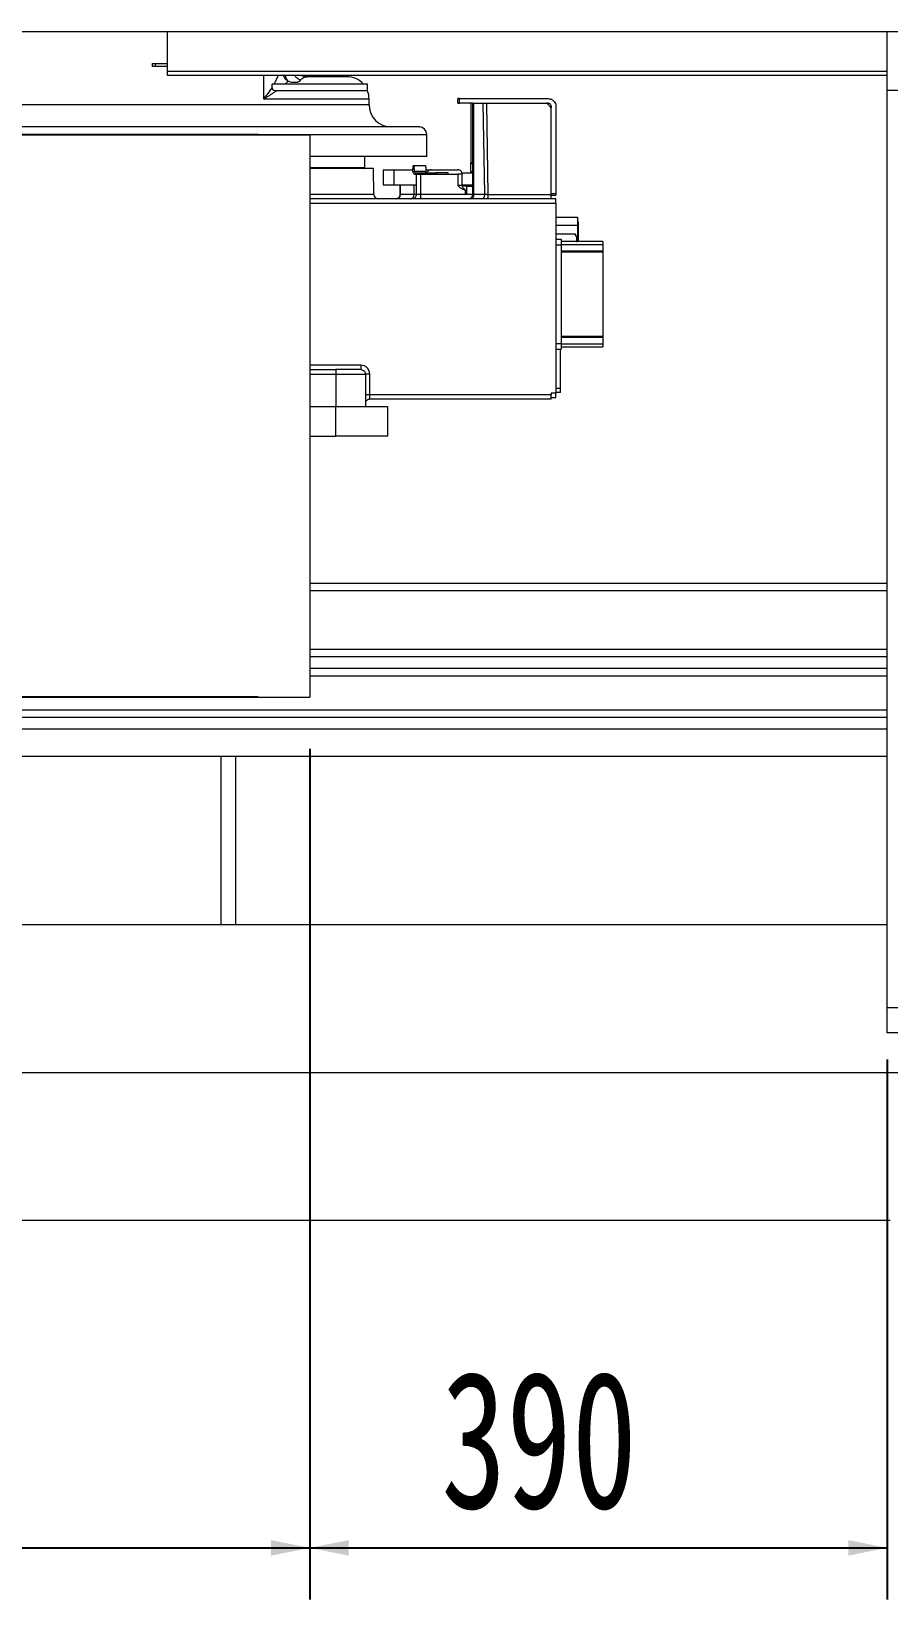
# Model space of a CAD drawing. Header units: millimetres. Extents: x 169 to 14583, y -399 to 10804.
# Drawn here: x 7083 to 7662, y 820 to 1880 of the extents above; entities that cross this region are included whole.
import ezdxf

# ---------------------------------------------------------------- set-up
doc = ezdxf.new("R2010")
doc.units = ezdxf.units.MM
doc.header["$LTSCALE"] = 35
doc.layers.add('1', color=70, linetype='Continuous')
doc.styles.add('SLDTEXTSTYLE2', font='TXT', dxfattribs={"width": 0.7})
doc.dimstyles.new('SLDDIMSTYLE3', dxfattribs={"dimtxt": 105.988363, "dimasz": 26.25, "dimexe": 0, "dimexo": 0.0625, "dimgap": 26.497091, "dimtad": 1, "dimrnd": 1e-09, "dimzin": 12, "dimdsep": 46, "dimtxsty": 'SLDTEXTSTYLE2', "dimsah": 1, "dimcen": 0.09, "dimadec": 0, "dimazin": 3, "dimtfac": 1, "dimtdec": 3, "dimtofl": 0, "dimtmove": 0, "dimatfit": 3, "dimfxl": 0, "dimfrac": 2, "dimtolj": 1, "dimtzin": 12, "dimarcsym": 0})

# ---------------------------------------------------------------- blocks, each defined once
blk = doc.blocks.new('_D_12')
at = {"layer": '1'}
for p, q in [((6721.3, 1394.8), (6721.3, 819.8)), ((7271.3, 1394.8), (7271.3, 819.8)), ((6721.3, 854.8), (7271.3, 854.8))]:
    blk.add_line(p, q, dxfattribs=at)
for points in [[(6721.3, 854.8), (6747.5, 849.5), (6747.5, 860)], [(7271.3, 854.8), (7245, 860), (7245, 849.5)]]:
    blk.add_solid(points, dxfattribs=at)
at = {"layer": '1', "insert": (6890, 974.2), "char_height": 92.6, "attachment_point": 1, "style": 'SLDTEXTSTYLE2'}
blk.add_mtext('550', dxfattribs=at)
blk = doc.blocks.new('_D_13')
at = {"layer": '1'}
for p, q in [((7236.3, 1809.8), (6995, 1809.8)), ((7030, 1809.8), (7030, 1429.8)), ((7236.3, 1429.8), (6995, 1429.8))]:
    blk.add_line(p, q, dxfattribs=at)
for points in [[(7030, 1809.8), (7024.8, 1783.5), (7035.3, 1783.5)], [(7030, 1429.8), (7035.3, 1456), (7024.8, 1456)]]:
    blk.add_solid(points, dxfattribs=at)
at = {"layer": '1', "insert": (6910.7, 1513.5), "char_height": 92.6, "attachment_point": 1, "rotation": 90, "style": 'SLDTEXTSTYLE2'}
blk.add_mtext('380', dxfattribs=at)
blk = doc.blocks.new('_D_19')
at = {"layer": '1'}
for p, q in [((7271.3, 1394.8), (7271.3, 819.8)), ((7661.3, 1184.8), (7661.3, 819.8)), ((7271.3, 854.8), (7661.3, 854.8))]:
    blk.add_line(p, q, dxfattribs=at)
for points in [[(7271.3, 854.8), (7297.5, 849.5), (7297.5, 860)], [(7661.3, 854.8), (7635, 860), (7635, 849.5)]]:
    blk.add_solid(points, dxfattribs=at)
at = {"layer": '1', "insert": (7360, 974.2), "char_height": 92.6, "attachment_point": 1, "style": 'SLDTEXTSTYLE2'}
blk.add_mtext('390', dxfattribs=at)

msp = doc.modelspace()

# ---------------------------------------------------------------- linework, layer by layer
at = {"color": 7, "linetype": 'Continuous', "lineweight": 18}
for p, q in [((6541.279, 1879.779), (8601.279, 1879.779)), ((7175.079, 1852.959), (7175.079, 1879.779)), ((7661.279, 1839.779), (7661.279, 1879.779)), ((7165.079, 1855.959), (7165.079, 1857.959)), ((7165.079, 1857.959), (7167.079, 1857.959)), ((7167.079, 1855.959), (7165.079, 1855.959)), ((7167.079, 1855.959), (7167.079, 1857.959)), ((7167.079, 1857.959), (7175.079, 1857.959)), ((7175.079, 1855.959), (7167.079, 1855.959)), ((7175.079, 1849.959), (7175.079, 1852.959)), ((7175.079, 1852.959), (7661.279, 1852.959)), ((7661.279, 1849.959), (7175.079, 1849.959)), ((7240.029, 1849.959), (7240.029, 1834.159)), ((7254.604, 1844.159), (7256.572, 1846.036)), ((7245.804, 1842.018), (7245.804, 1844.159)), ((7310.279, 1839.516), (7310.279, 1844.159)), ((7311.279, 1830.159), (7311.279, 1834.159)), ((7371.279, 1831.159), (7371.279, 1834.359)), ((7372.279, 1834.359), (7371.279, 1834.359)), ((7372.279, 1831.159), (7372.279, 1834.359)), ((7372.279, 1834.359), (7432.279, 1834.359)), ((7741.279, 1839.779), (7661.279, 1839.779)), ((7677.129, 1839.779), (7661.279, 1839.779)), ((7661.279, 1219.779), (7661.279, 1839.779)), ((7371.279, 1831.159), (7372.279, 1831.159)), ((7381.279, 1831.159), (7372.279, 1831.159)), ((7380.279, 1831.133), (7380.279, 1831.159)), ((7381.279, 1769.659), (7381.279, 1831.159)), ((7382.157, 1769.659), (7382.157, 1831.159)), ((7382.157, 1831.159), (7388.4, 1831.159)), ((7389.473, 1769.659), (7388.4, 1831.159)), ((7390.522, 1831.159), (7391.596, 1769.607)), ((7390.522, 1831.159), (7431.279, 1831.159)), ((7434.279, 1828.159), (7431.279, 1831.159)), ((7432.279, 1831.159), (7431.279, 1831.159)), ((7434.279, 1829.159), (7434.279, 1828.159)), ((7434.279, 1769.607), (7434.279, 1828.159)), ((7437.479, 1829.159), (7437.479, 1770.159)), ((6721.279, 1809.779), (7271.279, 1809.779)), ((7271.279, 1809.779), (7271.279, 1429.779)), ((7350.279, 1795.159), (7350.279, 1810.159)), ((7308.279, 1795.159), (7308.279, 1787.559)), ((7314.585, 1769.607), (7314.279, 1787.159)), ((7320.779, 1786.159), (7320.779, 1776.159)), ((7328.279, 1776.159), (7328.279, 1786.159)), ((7328.279, 1786.159), (7340.801, 1786.159)), ((7340.801, 1785.159), (7340.801, 1787.159)), ((7340.801, 1787.159), (7341.764, 1787.159)), ((7341.764, 1787.159), (7341.764, 1785.159)), ((7349.61, 1785.159), (7341.764, 1785.159)), ((7342.305, 1789.159), (7345.687, 1789.159)), ((7342.727, 1784.159), (7356.204, 1784.159)), ((7342.727, 1783.159), (7343.279, 1783.159)), ((7343.279, 1769.659), (7343.279, 1783.159)), ((7345.687, 1789.159), (7349.069, 1789.159)), ((7346.279, 1769.659), (7346.279, 1783.159)), ((7346.279, 1783.159), (7371.279, 1783.159)), ((7349.61, 1787.159), (7349.61, 1785.159)), ((7349.61, 1786.159), (7353.279, 1786.159)), ((7353.279, 1786.159), (7371.279, 1786.159)), ((7356.204, 1783.159), (7356.204, 1784.159)), ((7357.438, 1784.159), (7356.204, 1784.159)), ((7357.438, 1783.159), (7357.438, 1784.159)), ((7358.481, 1784.159), (7357.438, 1784.159)), ((7359.428, 1784.159), (7358.481, 1784.159)), ((7362.781, 1784.159), (7359.428, 1784.159)), ((7363.728, 1784.159), (7362.781, 1784.159)), ((7364.743, 1784.159), (7363.728, 1784.159)), ((7364.743, 1783.159), (7364.743, 1784.159)), ((7371.279, 1783.159), (7371.279, 1775.659)), ((7374.279, 1775.659), (7374.279, 1783.159)), ((7380.429, 1791.159), (7379.779, 1790.509)), ((7379.779, 1790.509), (7379.779, 1785.159)), ((7380.279, 1784.159), (7380.279, 1785.159)), ((7381.269, 1784.159), (7381.269, 1776.159)), ((7381.269, 1784.159), (7381.279, 1784.159)), ((7328.279, 1776.159), (7343.279, 1776.159)), ((7332.279, 1769.659), (7332.279, 1776.159)), ((7332.523, 1769.659), (7332.523, 1776.159)), ((7341.858, 1769.659), (7341.858, 1776.159)), ((7376.279, 1772.664), (7376.279, 1769.659)), ((7377.279, 1769.659), (7377.279, 1775.159)), ((7377.279, 1775.159), (7381.279, 1775.159)), ((7381.269, 1776.159), (7381.279, 1776.159)), ((7271.279, 1763.659), (7437.479, 1763.659)), ((7346.279, 1769.659), (7376.279, 1769.659)), ((7376.279, 1769.659), (7381.279, 1769.659)), ((7378.805, 1766.76), (7379.095, 1766.815)), ((7381.082, 1768.625), (7381.279, 1769.659)), ((7382.157, 1769.659), (7389.473, 1769.659)), ((7391.596, 1769.607), (7434.279, 1769.607)), ((7434.279, 1770.159), (7437.479, 1770.159)), ((7434.279, 1769.159), (7437.479, 1769.159)), ((7437.479, 1770.159), (7437.479, 1769.159)), ((7437.479, 1763.659), (7437.479, 1635.159)), ((7437.479, 1754.129), (7452.079, 1754.129)), ((7452.079, 1754.129), (7452.079, 1748.644)), ((7452.578, 1751.004), (7452.079, 1751.488)), ((7452.079, 1748.644), (7437.479, 1748.644)), ((7437.479, 1743.015), (7450.407, 1743.015)), ((7437.479, 1739.409), (7441.129, 1739.409)), ((7451.479, 1741.159), (7450.4, 1743.026)), ((7451.479, 1739.551), (7451.479, 1737.674)), ((7452.079, 1748.644), (7452.079, 1737.674)), ((7437.479, 1735.409), (7441.129, 1735.409)), ((7469.129, 1737.659), (7441.129, 1737.659)), ((7441.129, 1735.677), (7469.129, 1735.677)), ((7441.129, 1735.409), (7441.129, 1668.909)), ((7441.129, 1731.342), (7469.129, 1731.342)), ((7441.129, 1730.659), (7469.129, 1730.659)), ((7451.479, 1737.674), (7452.079, 1737.674)), ((7452.079, 1737.674), (7452.079, 1737.659)), ((7469.129, 1730.659), (7469.129, 1673.659)), ((7437.479, 1668.909), (7441.129, 1668.909)), ((7437.479, 1664.909), (7441.129, 1664.909)), ((7440.679, 1638.659), (7440.679, 1664.909)), ((7441.129, 1673.659), (7469.129, 1673.659)), ((7441.129, 1672.976), (7469.129, 1672.976)), ((7441.129, 1668.64), (7469.129, 1668.64)), ((7441.129, 1666.659), (7469.129, 1666.659)), ((7305.779, 1654.159), (7271.279, 1654.159)), ((7271.279, 1651.159), (7288.779, 1651.159)), ((7271.279, 1648.159), (7288.779, 1648.159)), ((7288.779, 1648.159), (7288.779, 1626.159)), ((7308.779, 1648.159), (7308.779, 1626.159)), ((7311.779, 1634.159), (7311.779, 1648.159)), ((7434.279, 1634.159), (7311.779, 1634.159)), ((7437.479, 1635.159), (7434.279, 1635.159)), ((7434.279, 1635.159), (7434.279, 1634.159)), ((7437.479, 1638.659), (7440.679, 1638.659)), ((7440.679, 1635.659), (7437.479, 1635.659)), ((7440.679, 1635.659), (7440.679, 1638.659)), ((7271.279, 1626.159), (7288.779, 1626.159)), ((7288.779, 1606.159), (7288.779, 1626.159)), ((7288.779, 1626.159), (7323.779, 1626.159)), ((7434.279, 1631.159), (7311.779, 1631.159)), ((7323.779, 1626.159), (7323.779, 1606.159)), ((7271.279, 1606.159), (7288.779, 1606.159)), ((7323.779, 1606.159), (7288.779, 1606.159)), ((7271.279, 1506.779), (7661.279, 1506.779)), ((7271.279, 1501.779), (7661.279, 1501.779)), ((7271.279, 1462.279), (7661.279, 1462.279)), ((7271.279, 1457.279), (7661.279, 1457.279)), ((7271.279, 1449.279), (7661.279, 1449.279)), ((7271.279, 1444.279), (7661.279, 1444.279)), ((6541.279, 1421.279), (7661.279, 1421.279)), ((6721.279, 1429.779), (7271.279, 1429.779)), ((6541.279, 1416.279), (7661.279, 1416.279)), ((6541.279, 1408.279), (7661.279, 1408.279)), ((6541.279, 1389.779), (7661.279, 1389.779)), ((7211.279, 1276.159), (7211.279, 1389.779)), ((7221.279, 1276.159), (7221.279, 1389.779)), ((6541.279, 1276.159), (7661.279, 1276.159)), ((7661.279, 1202.779), (7661.279, 1219.779)), ((7741.279, 1219.779), (7661.279, 1219.779)), ((7677.129, 1219.779), (7661.279, 1219.779)), ((7741.279, 1202.779), (7661.279, 1202.779)), ((6541.279, 1176.159), (7693.279, 1176.159)), ((6541.279, 1076.159), (7663.279, 1076.159))]:
    msp.add_line(p, q, dxfattribs=at)
at = {"color": 7, "linetype": 'Continuous', "lineweight": 18, "flags": 128}
for points in [[(7380.279, 1791.009), (7380.279, 1804.084), (7380.279, 1831.133)], [(7341.342, 1789.159), (7341.881, 1789.159), (7342.305, 1789.159)], [(7437.479, 1766.659), (7339.379, 1766.659), (7271.279, 1766.659)], [(7381.279, 1769.659), (7381.279, 1769.659)], [(7437.479, 1632.159), (7435.687, 1632.159), (7434.279, 1632.159)]]:
    msp.add_lwpolyline(points, dxfattribs=at)
at = {"color": 7, "linetype": 'Continuous', "lineweight": 18}
for centre, radius, start, end in [((7296.279, 1834.159), 15, 41.810315, 90), ((7296.279, 1834.159), 15, 0, 21.03947), ((7326.279, 1830.159), 15, 180, 270), ((7345.279, 1810.159), 5, 0, 90), ((7317.585, 1769.659), 3, 181, 270)]:
    msp.add_arc(centre, radius, start, end, dxfattribs=at)
for points, knots in [([(7247.11, 1844.159), (7247.722, 1845.25), (7248.844, 1847.252), (7249.591, 1849.113), (7249.931, 1849.959)], [0, 0, 0, 0, 0.54522991, 1, 1, 1, 1]), ([(7253.273, 1849.959), (7253.553, 1849.436), (7254.381, 1847.89), (7255.699, 1846.774), (7256.572, 1846.036)], [0, 0, 0, 0, 0.33851352, 1, 1, 1, 1]), ([(7256.572, 1846.036), (7255.903, 1846.91), (7255.02, 1848.066), (7254.805, 1849.588), (7254.753, 1849.959)], [0, 0, 0, 0, 0.75652525, 1, 1, 1, 1]), ([(7256.572, 1846.036), (7257.628, 1845.796), (7259.547, 1845.361), (7261.942, 1845.309), (7263.915, 1845.729), (7264.625, 1846.383), (7264.992, 1846.721)], [0, 0, 0, 0, 0.26493269, 0.48122036, 0.7318677, 1, 1, 1, 1]), ([(7264.992, 1846.721), (7264.075, 1847.195), (7262.504, 1848.008), (7261.506, 1849.385), (7261.089, 1849.959)], [0, 0, 0, 0, 0.5830522, 1, 1, 1, 1]), ([(7264.992, 1846.721), (7265.383, 1847.177), (7266.174, 1848.101), (7267.624, 1848.97), (7268.647, 1849.087), (7269.279, 1849.159)], [0, 0, 0, 0, 0.27229654, 0.55135641, 1, 1, 1, 1]), ([(7269.279, 1849.159), (7268.339, 1849.193), (7267.056, 1849.24), (7265.924, 1849.807), (7265.622, 1849.959)], [0, 0, 0, 0, 0.73279607, 1, 1, 1, 1]), ([(7296.159, 1849.159), (7296.186, 1849.159), (7296.285, 1849.159), (7295.186, 1849.159), (7292.704, 1849.159), (7288.811, 1849.159), (7283.6, 1849.159), (7277.203, 1849.159), (7271.92, 1849.159), (7269.279, 1849.159)], [0, 0, 0, 0, 0.05699359, 0.21416203, 0.37132991, 0.52849688, 0.6856643, 0.84283304, 1, 1, 1, 1]), ([(7245.804, 1842.018), (7244.834, 1840.564), (7243.102, 1837.965), (7240.968, 1835.323), (7240.029, 1834.159)], [0, 0, 0, 0, 0.55956681, 1, 1, 1, 1]), ([(7240.029, 1834.159), (7240.79, 1834.6), (7242.142, 1835.384), (7243.964, 1836.495), (7245.603, 1837.527), (7247.158, 1838.543), (7248.149, 1839.222), (7248.619, 1839.544)], [0, 0, 0, 0, 0.24282817, 0.43161559, 0.61423979, 0.81675938, 1, 1, 1, 1]), ([(7240.029, 1834.159), (7243.343, 1834.159), (7249.972, 1834.159), (7259.171, 1834.159), (7267.769, 1834.159), (7275.678, 1834.159), (7282.874, 1834.159), (7289.32, 1834.159), (7294.986, 1834.159), (7299.847, 1834.159), (7303.881, 1834.159), (7307.062, 1834.159), (7309.405, 1834.159), (7310.79, 1834.159), (7311.378, 1834.159), (7311.241, 1834.159), (7311.223, 1834.159)], [0, 0, 0, 0, 0.07605405, 0.15210809, 0.22816214, 0.30421618, 0.38027023, 0.45632427, 0.53237832, 0.60843237, 0.68448641, 0.76054046, 0.8365945, 0.91264855, 0.9887026, 1, 1, 1, 1]), ([(7310.121, 1844.159), (7310.151, 1844.159), (7310.239, 1844.159), (7309.021, 1844.159), (7306.558, 1844.159), (7302.796, 1844.159), (7297.843, 1844.159), (7291.71, 1844.159), (7284.487, 1844.159), (7276.247, 1844.159), (7267.047, 1844.159), (7256.968, 1844.159), (7249.525, 1844.159), (7245.804, 1844.159)], [0, 0, 0, 0, 0.04849618, 0.14433073, 0.24016527, 0.33599982, 0.43183436, 0.5276689, 0.62350345, 0.71762759, 0.81175172, 0.90587586, 1, 1, 1, 1]), ([(7248.619, 1839.544), (7248.06, 1839.568), (7247.361, 1839.597), (7246.599, 1840.025), (7246.294, 1840.31), (7246.071, 1840.639), (7245.852, 1841.191), (7245.824, 1841.672), (7245.804, 1842.018)], [0, 0, 0, 0, 0.43464963, 0.54314247, 0.64000245, 0.722753, 0.80025603, 1, 1, 1, 1]), ([(7310.138, 1839.544), (7310.154, 1839.544), (7310.197, 1839.544), (7308.97, 1839.544), (7306.585, 1839.544), (7303.007, 1839.544), (7298.322, 1839.544), (7292.543, 1839.544), (7285.708, 1839.544), (7277.863, 1839.544), (7269.039, 1839.544), (7259.359, 1839.544), (7252.199, 1839.544), (7248.619, 1839.544)], [0, 0, 0, 0, 0.0556201, 0.15005809, 0.24449608, 0.33893407, 0.43337206, 0.52781005, 0.62224804, 0.71668603, 0.81112402, 0.90556201, 1, 1, 1, 1]), ([(7432.279, 1834.359), (7433.042, 1834.261), (7434.568, 1834.065), (7436.277, 1832.672), (7437.297, 1830.958), (7437.418, 1829.759), (7437.479, 1829.159)], [0, 0, 0, 0, 0.27961895, 0.55923791, 0.77961895, 1, 1, 1, 1]), ([(7311.175, 1830.159), (7311.206, 1830.159), (7311.359, 1830.159), (7310.546, 1830.159), (7308.7, 1830.159), (7305.691, 1830.159), (7301.645, 1830.159), (7296.555, 1830.159), (7290.46, 1830.159), (7283.392, 1830.159), (7275.391, 1830.159), (7266.505, 1830.159), (7256.784, 1830.159), (7246.284, 1830.159), (7235.066, 1830.159), (7223.193, 1830.159), (7210.735, 1830.159), (7197.762, 1830.159), (7184.35, 1830.159), (7170.575, 1830.159), (7156.516, 1830.159), (7142.255, 1830.159), (7127.874, 1830.159), (7113.454, 1830.159), (7099.08, 1830.159), (7084.833, 1830.159), (7070.796, 1830.159), (7057.049, 1830.159), (7043.671, 1830.159), (7030.739, 1830.159), (7018.328, 1830.159), (7006.508, 1830.159), (6995.349, 1830.159), (6984.913, 1830.159), (6975.261, 1830.159), (6966.448, 1830.159), (6958.527, 1830.159), (6951.536, 1830.159), (6945.541, 1830.159), (6940.48, 1830.159), (6937.988, 1830.159), (6936.743, 1830.159)], [0, 0, 0, 0, 0.00667143, 0.03281166, 0.05895188, 0.08509211, 0.11123233, 0.13737256, 0.16351278, 0.18965301, 0.21579323, 0.24193346, 0.26807369, 0.29421391, 0.32035414, 0.34649436, 0.37263459, 0.39877481, 0.42491504, 0.45105526, 0.47719549, 0.50333572, 0.52947594, 0.55561617, 0.58175639, 0.60789662, 0.63403684, 0.66017707, 0.68631729, 0.71245752, 0.73859774, 0.76473797, 0.7908782, 0.81701842, 0.84315865, 0.86929887, 0.8954391, 0.92157932, 0.94771955, 0.97385977, 1, 1, 1, 1]), ([(7381.279, 1831.159), (7381.32, 1831.159), (7381.401, 1831.159), (7381.905, 1831.159), (7382.157, 1831.159)], [0, 0, 0, 0, 0.49958669, 1, 1, 1, 1]), ([(7388.4, 1831.159), (7388.709, 1831.159), (7389.329, 1831.159), (7390.124, 1831.159), (7390.522, 1831.159)], [0, 0, 0, 0, 0.4995965, 1, 1, 1, 1]), ([(7434.279, 1829.159), (7434.241, 1829.452), (7434.165, 1830.039), (7433.63, 1830.697), (7432.971, 1831.089), (7432.509, 1831.136), (7432.279, 1831.159)], [0, 0, 0, 0, 0.279618959, 0.559237915, 0.779618958, 1, 1, 1, 1]), ([(7345.181, 1815.159), (7345.211, 1815.159), (7345.369, 1815.159), (7344.552, 1815.159), (7342.577, 1815.159), (7339.16, 1815.159), (7334.51, 1815.159), (7328.61, 1815.159), (7321.51, 1815.159), (7313.25, 1815.159), (7304.133, 1815.159), (7294.318, 1815.159), (7283.95, 1815.159), (7272.787, 1815.159), (7260.883, 1815.159), (7248.301, 1815.159), (7234.7, 1815.159), (7220.08, 1815.159), (7204.471, 1815.159), (7188.38, 1815.159), (7171.898, 1815.159), (7155.123, 1815.159), (7138.152, 1815.159), (7121.555, 1815.159), (7105.436, 1815.159), (7089.867, 1815.159), (7074.451, 1815.159), (7059.264, 1815.159), (7044.379, 1815.159), (7029.429, 1815.159), (7014.535, 1815.159), (6999.835, 1815.159), (6985.837, 1815.159), (6972.629, 1815.159), (6960.282, 1815.159), (6948.867, 1815.159), (6938.745, 1815.159), (6929.873, 1815.159), (6922.194, 1815.159), (6915.481, 1815.159), (6909.796, 1815.159), (6905.061, 1815.159), (6902.799, 1815.159), (6901.668, 1815.159)], [0, 0, 0, 0, 0.005400628, 0.029133397, 0.055022693, 0.080912108, 0.106801407, 0.132690702, 0.15858011, 0.184469422, 0.210358712, 0.234091567, 0.257824391, 0.28155716, 0.305289956, 0.329022829, 0.352755598, 0.378644894, 0.404534309, 0.430423607, 0.456312903, 0.482202311, 0.508091623, 0.533980913, 0.557713768, 0.581446592, 0.605179361, 0.628912157, 0.65264503, 0.676377799, 0.702267095, 0.72815651, 0.754045808, 0.779935103, 0.805824512, 0.831713824, 0.857603113, 0.881335969, 0.905068792, 0.928801562, 0.952534357, 0.976267231, 1, 1, 1, 1]), ([(6896.766, 1810.159), (6897.738, 1810.159), (6899.682, 1810.159), (6903.595, 1810.159), (6908.223, 1810.159), (6913.621, 1810.159), (6919.751, 1810.159), (6926.595, 1810.159), (6934.13, 1810.159), (6942.327, 1810.159), (6951.159, 1810.159), (6960.593, 1810.159), (6970.596, 1810.159), (6981.133, 1810.159), (6992.167, 1810.159), (7003.659, 1810.159), (7015.567, 1810.159), (7027.849, 1810.159), (7040.463, 1810.159), (7053.363, 1810.159), (7066.504, 1810.159), (7079.838, 1810.159), (7093.32, 1810.159), (7106.9, 1810.159), (7120.532, 1810.159), (7134.166, 1810.159), (7147.754, 1810.159), (7161.249, 1810.159), (7174.602, 1810.159), (7187.766, 1810.159), (7200.695, 1810.159), (7213.342, 1810.159), (7225.663, 1810.159), (7237.614, 1810.159), (7249.153, 1810.159), (7260.239, 1810.159), (7270.833, 1810.159), (7280.896, 1810.159), (7290.395, 1810.159), (7299.293, 1810.159), (7307.562, 1810.159), (7315.17, 1810.159), (7322.091, 1810.159), (7328.301, 1810.159), (7333.777, 1810.159), (7338.501, 1810.159), (7342.455, 1810.159), (7345.623, 1810.159), (7348.008, 1810.159), (7349.543, 1810.159), (7350.277, 1810.159), (7350.202, 1810.159), (7350.179, 1810.159)], [0, 0, 0, 0, 0.02022607, 0.04045214, 0.06067821, 0.08090428, 0.10113035, 0.12135642, 0.14158249, 0.16180856, 0.18203463, 0.2022607, 0.22248677, 0.24271284, 0.26293891, 0.28316498, 0.30339105, 0.32361712, 0.34384319, 0.36406926, 0.38429533, 0.4045214, 0.42474746, 0.44497353, 0.4651996, 0.48542567, 0.50565174, 0.52587781, 0.54610388, 0.56632995, 0.58655602, 0.60678209, 0.62700816, 0.64723423, 0.6674603, 0.68768637, 0.70791244, 0.72813851, 0.74836458, 0.76859065, 0.78881672, 0.80904279, 0.82926886, 0.84949493, 0.869721, 0.88994707, 0.91017314, 0.93039921, 0.95062528, 0.97085135, 0.99107742, 1, 1, 1, 1]), ([(7350.239, 1795.159), (7350.181, 1795.159), (7350.061, 1795.159), (7348.73, 1795.159), (7346.509, 1795.159), (7343.352, 1795.159), (7339.3, 1795.159), (7334.36, 1795.159), (7328.556, 1795.159), (7321.897, 1795.159), (7314.424, 1795.159), (7306.167, 1795.159), (7297.172, 1795.159), (7287.43, 1795.159), (7278.794, 1795.159), (7273.184, 1795.159), (7271.279, 1795.159)], [0, 0, 0, 0, 0.06750606, 0.14197063, 0.21646142, 0.29115923, 0.36564866, 0.44011716, 0.51458174, 0.58907252, 0.66377034, 0.73825976, 0.81272827, 0.88719285, 0.96168363, 1, 1, 1, 1]), ([(7308.279, 1787.559), (7308.168, 1787.559), (7307.945, 1787.559), (7306.153, 1787.559), (7303.302, 1787.559), (7299.309, 1787.559), (7294.218, 1787.559), (7288.083, 1787.559), (7280.831, 1787.559), (7275.188, 1787.559), (7271.71, 1787.559), (7271.279, 1787.559)], [0, 0, 0, 0, 0.12282355, 0.245651655, 0.368479759, 0.491307864, 0.614135968, 0.736964073, 0.859792177, 0.982620282, 1, 1, 1, 1]), ([(7314.279, 1787.159), (7314.179, 1787.159), (7313.979, 1787.159), (7312.367, 1787.159), (7309.803, 1787.159), (7306.206, 1787.159), (7301.622, 1787.159), (7296.171, 1787.159), (7289.959, 1787.159), (7283.026, 1787.159), (7276.795, 1787.159), (7272.619, 1787.159), (7271.279, 1787.159)], [0, 0, 0, 0, 0.10782196, 0.21564392, 0.32346588, 0.43128784, 0.5391098, 0.64693176, 0.748595, 0.85025823, 0.95192146, 1, 1, 1, 1]), ([(7320.779, 1786.159), (7320.894, 1786.159), (7321.126, 1786.159), (7322.848, 1786.159), (7325.334, 1786.159), (7327.297, 1786.159), (7328.279, 1786.159)], [0, 0, 0, 0, 0.249993422, 0.499992946, 0.749917372, 1, 1, 1, 1]), ([(7341.342, 1789.159), (7341.263, 1789.121), (7341.104, 1789.046), (7340.926, 1788.51), (7340.82, 1787.851), (7340.808, 1787.39), (7340.801, 1787.159)], [0, 0, 0, 0, 0.27961896, 0.55923791, 0.77961896, 1, 1, 1, 1]), ([(7340.801, 1785.159), (7340.808, 1785.029), (7340.821, 1784.773), (7340.976, 1784.273), (7341.352, 1783.729), (7341.875, 1783.34), (7342.356, 1783.18), (7342.602, 1783.166), (7342.727, 1783.159)], [0, 0, 0, 0, 0.124487326, 0.246140684, 0.500512593, 0.754360599, 0.875775248, 1, 1, 1, 1]), ([(7341.764, 1787.159), (7341.774, 1787.452), (7341.795, 1788.039), (7341.939, 1788.697), (7342.118, 1789.089), (7342.243, 1789.136), (7342.305, 1789.159)], [0, 0, 0, 0, 0.27961896, 0.55923791, 0.77961896, 1, 1, 1, 1]), ([(7341.764, 1785.159), (7341.782, 1785.012), (7341.818, 1784.719), (7342.076, 1784.39), (7342.394, 1784.194), (7342.616, 1784.171), (7342.727, 1784.159)], [0, 0, 0, 0, 0.27961897, 0.55923791, 0.77961894, 1, 1, 1, 1]), ([(7343.279, 1783.159), (7343.324, 1783.159), (7343.415, 1783.159), (7344.107, 1783.159), (7345.099, 1783.159), (7345.885, 1783.159), (7346.279, 1783.159)], [0, 0, 0, 0, 0.2500375, 0.49997942, 0.74972782, 1, 1, 1, 1]), ([(7349.069, 1789.159), (7349.149, 1789.121), (7349.307, 1789.046), (7349.485, 1788.51), (7349.591, 1787.851), (7349.604, 1787.39), (7349.61, 1787.159)], [0, 0, 0, 0, 0.279618957, 0.559237915, 0.779618959, 1, 1, 1, 1]), ([(7350.573, 1784.159), (7350.432, 1784.178), (7350.149, 1784.216), (7349.833, 1784.483), (7349.644, 1784.813), (7349.621, 1785.044), (7349.61, 1785.159)], [0, 0, 0, 0, 0.27961897, 0.55923791, 0.77961894, 1, 1, 1, 1]), ([(7353.279, 1786.159), (7352.883, 1786.114), (7352.093, 1786.025), (7351.13, 1785.322), (7350.568, 1784.65), (7350.49, 1784.223), (7350.482, 1784.18)], [0, 0, 0, 0, 0.32194714, 0.64301963, 0.96435647, 1, 1, 1, 1]), ([(7374.279, 1783.159), (7374.233, 1783.553), (7374.143, 1784.339), (7373.449, 1785.33), (7372.458, 1786.023), (7371.672, 1786.113), (7371.279, 1786.159)], [0, 0, 0, 0, 0.25035114, 0.50002216, 0.74989873, 1, 1, 1, 1]), ([(7374.279, 1783.159), (7374.222, 1783.159), (7374.109, 1783.159), (7373.305, 1783.159), (7372.317, 1783.159), (7371.625, 1783.159), (7371.279, 1783.159)], [0, 0, 0, 0, 0.27961895, 0.5592379, 0.77961895, 1, 1, 1, 1]), ([(7374.088, 1784.159), (7374.66, 1784.159), (7376.458, 1784.159), (7379.035, 1784.159), (7380.524, 1784.159), (7381.269, 1784.159)], [0, 0, 0, 0, 0.18943815, 0.59462114, 1, 1, 1, 1]), ([(7379.779, 1790.509), (7379.855, 1790.509), (7379.985, 1790.509), (7380.898, 1790.509), (7381.279, 1790.509)], [0, 0, 0, 0, 0.58363005, 1, 1, 1, 1]), ([(7379.779, 1785.159), (7379.855, 1785.159), (7379.985, 1785.159), (7380.898, 1785.159), (7381.279, 1785.159)], [0, 0, 0, 0, 0.58363005, 1, 1, 1, 1]), ([(7380.429, 1791.159), (7380.476, 1791.159), (7380.537, 1791.159), (7381.135, 1791.159), (7381.279, 1791.159)], [0, 0, 0, 0, 0.75944703, 1, 1, 1, 1]), ([(7320.779, 1776.159), (7320.891, 1776.159), (7321.117, 1776.159), (7322.851, 1776.159), (7325.33, 1776.159), (7327.296, 1776.159), (7328.279, 1776.159)], [0, 0, 0, 0, 0.25, 0.5, 0.75, 1, 1, 1, 1]), ([(7371.279, 1775.659), (7372.191, 1774.756), (7373.359, 1773.602), (7375.201, 1772.8), (7375.916, 1772.709), (7376.279, 1772.664)], [0, 0, 0, 0, 0.63837604, 0.81655195, 1, 1, 1, 1]), ([(7374.279, 1776.159), (7375.065, 1776.159), (7376.917, 1776.159), (7379.331, 1776.159), (7380.623, 1776.159), (7381.269, 1776.159)], [0, 0, 0, 0, 0.269398867, 0.634699434, 1, 1, 1, 1]), ([(7376.279, 1775.159), (7375.825, 1775.466), (7375.206, 1775.886), (7374.475, 1775.973), (7374.279, 1775.997)], [0, 0, 0, 0, 0.73123765, 1, 1, 1, 1]), ([(7377.279, 1775.159), (7376.838, 1775.159), (7375.958, 1775.159), (7374.972, 1775.159), (7374.383, 1775.159), (7374.314, 1775.159), (7374.279, 1775.159)], [0, 0, 0, 0, 0.27961895, 0.5592379, 0.77961895, 1, 1, 1, 1]), ([(7314.585, 1769.607), (7314.498, 1769.607), (7314.324, 1769.607), (7312.919, 1769.607), (7310.682, 1769.607), (7307.543, 1769.607), (7303.539, 1769.607), (7298.68, 1769.607), (7292.996, 1769.607), (7286.496, 1769.607), (7279.322, 1769.607), (7273.942, 1769.607), (7271.279, 1769.607)], [0, 0, 0, 0, 0.10019161, 0.20038322, 0.30057483, 0.40076644, 0.50095805, 0.60114965, 0.70134126, 0.80153287, 0.90172448, 1, 1, 1, 1]), ([(7329.279, 1766.659), (7329.719, 1766.716), (7330.599, 1766.829), (7331.585, 1767.632), (7332.174, 1768.621), (7332.244, 1769.313), (7332.279, 1769.659)], [0, 0, 0, 0, 0.27961895, 0.5592379, 0.77961895, 1, 1, 1, 1]), ([(7332.279, 1769.659), (7332.292, 1769.659), (7332.315, 1769.659), (7332.46, 1769.659), (7332.523, 1769.659)], [0, 0, 0, 0, 0.55979614, 1, 1, 1, 1]), ([(7332.523, 1769.659), (7334.473, 1769.659), (7337.956, 1769.659), (7340.666, 1769.659), (7341.858, 1769.659)], [0, 0, 0, 0, 0.55998242, 1, 1, 1, 1]), ([(7340.279, 1766.659), (7340.719, 1766.716), (7341.599, 1766.829), (7342.585, 1767.632), (7343.174, 1768.621), (7343.244, 1769.313), (7343.279, 1769.659)], [0, 0, 0, 0, 0.27961895, 0.5592379, 0.77961895, 1, 1, 1, 1]), ([(7341.858, 1769.659), (7341.998, 1769.659), (7342.278, 1769.659), (7342.85, 1769.659), (7343.229, 1769.659), (7343.279, 1769.659)], [0, 0, 0, 0, 0.46464659, 0.9292932, 1, 1, 1, 1]), ([(7343.279, 1769.659), (7343.335, 1769.659), (7343.448, 1769.659), (7344.252, 1769.659), (7345.241, 1769.659), (7345.933, 1769.659), (7346.279, 1769.659)], [0, 0, 0, 0, 0.27961895, 0.5592379, 0.77961895, 1, 1, 1, 1]), ([(7378.279, 1766.659), (7378.704, 1766.712), (7379.588, 1766.822), (7380.595, 1767.633), (7381.18, 1768.643), (7381.247, 1769.329), (7381.279, 1769.659)], [0, 0, 0, 0, 0.27026133, 0.56242939, 0.78973642, 1, 1, 1, 1]), ([(7381.279, 1769.659), (7381.33, 1769.659), (7381.423, 1769.659), (7381.933, 1769.659), (7382.157, 1769.659)], [0, 0, 0, 0, 0.55923791, 1, 1, 1, 1]), ([(7387.352, 1766.659), (7387.663, 1766.716), (7388.285, 1766.829), (7388.983, 1767.632), (7389.399, 1768.621), (7389.448, 1769.313), (7389.473, 1769.659)], [0, 0, 0, 0, 0.27961895, 0.5592379, 0.77961895, 1, 1, 1, 1]), ([(7389.473, 1769.659), (7389.62, 1769.655), (7389.914, 1769.647), (7390.441, 1769.635), (7391.006, 1769.622), (7391.4, 1769.612), (7391.596, 1769.607)], [0, 0, 0, 0, 0.250000005, 0.5, 0.749999995, 1, 1, 1, 1]), ([(7391.596, 1769.607), (7391.596, 1769.172), (7391.596, 1768.304), (7391.596, 1767.337), (7391.596, 1766.761), (7391.596, 1766.693), (7391.596, 1766.659)], [0, 0, 0, 0, 0.27962739, 0.55925479, 0.7796274, 1, 1, 1, 1]), ([(7434.279, 1766.659), (7434.279, 1766.714), (7434.279, 1766.825), (7434.279, 1767.611), (7434.279, 1768.582), (7434.279, 1769.265), (7434.279, 1769.607)], [0, 0, 0, 0, 0.2796274, 0.55925479, 0.7796274, 1, 1, 1, 1]), ([(7437.479, 1763.659), (7437.479, 1764.099), (7437.479, 1764.98), (7437.479, 1765.966), (7437.479, 1766.554), (7437.479, 1766.624), (7437.479, 1766.659)], [0, 0, 0, 0, 0.27961895, 0.5592379, 0.77961895, 1, 1, 1, 1]), ([(7452.579, 1751.004), (7452.579, 1750.882), (7452.579, 1750.638), (7452.579, 1748.829), (7452.579, 1746.225), (7452.579, 1743.163), (7452.579, 1740.061), (7452.579, 1738.455), (7452.579, 1737.659)], [0, 0, 0, 0, 0.16800579, 0.33528091, 0.502186, 0.66906531, 0.835961, 1, 1, 1, 1]), ([(7441.129, 1739.409), (7441.129, 1739.349), (7441.129, 1739.228), (7441.129, 1738.304), (7441.129, 1736.982), (7441.129, 1735.933), (7441.129, 1735.409)], [0, 0, 0, 0, 0.25002815, 0.49998456, 0.74979584, 1, 1, 1, 1]), ([(7450.407, 1743.015), (7450.716, 1742.433), (7451.32, 1741.297), (7451.427, 1740.123), (7451.479, 1739.551)], [0, 0, 0, 0, 0.51297539, 1, 1, 1, 1]), ([(7451.479, 1739.551), (7451.46, 1738.976), (7451.439, 1738.338), (7451.149, 1737.72), (7451.121, 1737.659)], [0, 0, 0, 0, 0.900657455, 1, 1, 1, 1]), ([(7451.479, 1741.159), (7451.479, 1741.088), (7451.479, 1740.947), (7451.479, 1740.017), (7451.479, 1739.551)], [0, 0, 0, 0, 0.50001374, 1, 1, 1, 1]), ([(7469.129, 1737.659), (7469.129, 1737.565), (7469.129, 1737.376), (7469.129, 1736.244), (7469.129, 1735.677)], [0, 0, 0, 0, 0.49982405, 1, 1, 1, 1]), ([(7469.129, 1735.677), (7469.129, 1735.258), (7469.129, 1734.409), (7469.129, 1733.194), (7469.129, 1732.1), (7469.129, 1731.593), (7469.129, 1731.342)], [0, 0, 0, 0, 0.24731126, 0.49964181, 0.75225378, 1, 1, 1, 1]), ([(7469.129, 1731.342), (7469.129, 1731.215), (7469.129, 1730.987), (7469.129, 1730.759), (7469.129, 1730.659)], [0, 0, 0, 0, 0.559964665, 1, 1, 1, 1]), ([(7441.129, 1668.909), (7441.129, 1668.385), (7441.129, 1667.337), (7441.129, 1666.014), (7441.129, 1665.09), (7441.129, 1664.969), (7441.129, 1664.909)], [0, 0, 0, 0, 0.25002815, 0.49998456, 0.74979584, 1, 1, 1, 1]), ([(7469.129, 1673.659), (7469.129, 1673.531), (7469.129, 1673.303), (7469.129, 1673.076), (7469.129, 1672.976)], [0, 0, 0, 0, 0.55996466, 1, 1, 1, 1]), ([(7469.129, 1672.976), (7469.129, 1672.725), (7469.129, 1672.219), (7469.129, 1671.126), (7469.129, 1669.91), (7469.129, 1669.061), (7469.129, 1668.64)], [0, 0, 0, 0, 0.24731126, 0.49964181, 0.75225378, 1, 1, 1, 1]), ([(7469.129, 1668.64), (7469.129, 1668.074), (7469.129, 1666.942), (7469.129, 1666.753), (7469.129, 1666.659)], [0, 0, 0, 0, 0.49982405, 1, 1, 1, 1]), ([(7311.779, 1648.159), (7311.663, 1649.038), (7311.431, 1650.796), (7309.834, 1652.775), (7307.851, 1653.941), (7306.469, 1654.086), (7305.779, 1654.159)], [0, 0, 0, 0, 0.27965318, 0.55921164, 0.77963204, 1, 1, 1, 1]), ([(7305.779, 1651.159), (7305.769, 1651.159), (7305.742, 1651.159), (7305.493, 1651.159), (7305.045, 1651.159), (7304.489, 1651.159), (7303.805, 1651.159), (7302.891, 1651.159), (7301.854, 1651.159), (7300.811, 1651.159), (7299.682, 1651.159), (7298.307, 1651.159), (7296.755, 1651.159), (7295.286, 1651.159), (7293.764, 1651.159), (7292.02, 1651.159), (7290.315, 1651.159), (7289.203, 1651.159), (7288.779, 1651.159)], [0, 0, 0, 0, 0.047764628, 0.124977342, 0.193044336, 0.250000001, 0.306954396, 0.375022658, 0.45223517, 0.500000001, 0.547764062, 0.624977342, 0.693044325, 0.750000001, 0.806954397, 0.875022658, 0.952235742, 1, 1, 1, 1]), ([(7305.779, 1651.159), (7306.219, 1651.102), (7307.099, 1650.989), (7308.085, 1650.186), (7308.674, 1649.197), (7308.744, 1648.505), (7308.779, 1648.159)], [0, 0, 0, 0, 0.27961895, 0.5592379, 0.77961895, 1, 1, 1, 1]), ([(7311.779, 1648.159), (7311.338, 1648.159), (7310.458, 1648.159), (7309.472, 1648.159), (7308.883, 1648.159), (7308.814, 1648.159), (7308.779, 1648.159)], [0, 0, 0, 0, 0.27961895, 0.5592379, 0.77961895, 1, 1, 1, 1]), ([(7434.279, 1631.159), (7434.279, 1631.216), (7434.279, 1631.329), (7434.279, 1632.132), (7434.279, 1633.121), (7434.279, 1633.813), (7434.279, 1634.159)], [0, 0, 0, 0, 0.27961895, 0.5592379, 0.77961895, 1, 1, 1, 1]), ([(7437.479, 1632.159), (7437.479, 1632.216), (7437.479, 1632.329), (7437.479, 1633.132), (7437.479, 1634.121), (7437.479, 1634.813), (7437.479, 1635.159)], [0, 0, 0, 0, 0.279618952, 0.559237902, 0.779618952, 1, 1, 1, 1]), ([(7311.779, 1631.159), (7311.338, 1631.102), (7310.458, 1630.989), (7309.472, 1630.186), (7308.883, 1629.197), (7308.814, 1628.505), (7308.779, 1628.159)], [0, 0, 0, 0, 0.27961895, 0.5592379, 0.77961895, 1, 1, 1, 1])]:
    msp.add_open_spline(points, degree=3, knots=knots, dxfattribs=at)
for points in [[(7308.279, 1787.559), (7308.285, 1787.507), (7308.297, 1787.402), (7308.389, 1787.269), (7308.521, 1787.177), (7308.626, 1787.165), (7308.679, 1787.159)], [(7374.279, 1775.659), (7374.234, 1775.659), (7374.143, 1775.659), (7373.45, 1775.659), (7372.458, 1775.659), (7371.672, 1775.659), (7371.279, 1775.659)], [(7376.279, 1772.831), (7375.997, 1772.959), (7375.435, 1773.216), (7374.795, 1773.903), (7374.361, 1774.735), (7374.306, 1775.351), (7374.279, 1775.659)], [(7329.768, 1766.659), (7330.129, 1766.704), (7330.851, 1766.794), (7331.762, 1767.488), (7332.399, 1768.48), (7332.482, 1769.266), (7332.523, 1769.659)], [(7338.981, 1766.659), (7339.358, 1766.704), (7340.112, 1766.794), (7341.063, 1767.488), (7341.729, 1768.48), (7341.815, 1769.266), (7341.858, 1769.659)], [(7346.279, 1766.659), (7346.279, 1766.704), (7346.279, 1766.794), (7346.279, 1767.488), (7346.279, 1768.48), (7346.279, 1769.266), (7346.279, 1769.659)], [(7380.036, 1766.659), (7380.314, 1766.704), (7380.87, 1766.794), (7381.571, 1767.488), (7382.062, 1768.48), (7382.125, 1769.266), (7382.157, 1769.659)], [(7305.779, 1654.159), (7305.779, 1653.766), (7305.779, 1652.98), (7305.779, 1651.988), (7305.779, 1651.294), (7305.779, 1651.204), (7305.779, 1651.159)], [(7288.779, 1651.159), (7288.779, 1651.114), (7288.779, 1651.024), (7288.779, 1650.33), (7288.779, 1649.338), (7288.779, 1648.552), (7288.779, 1648.159)], [(7288.779, 1648.159), (7290.088, 1648.159), (7292.706, 1648.159), (7296.482, 1648.159), (7299.962, 1648.159), (7303.011, 1648.159), (7305.518, 1648.159), (7307.366, 1648.159), (7308.555, 1648.159), (7308.704, 1648.159), (7308.779, 1648.159)], [(7311.779, 1634.159), (7311.386, 1634.159), (7310.599, 1634.159), (7309.608, 1634.159), (7308.914, 1634.159), (7308.824, 1634.159), (7308.779, 1634.159)], [(7311.779, 1631.159), (7311.779, 1631.204), (7311.779, 1631.294), (7311.779, 1631.988), (7311.779, 1632.98), (7311.779, 1633.766), (7311.779, 1634.159)]]:
    msp.add_open_spline(points, degree=3, dxfattribs=at)

# ---------------------------------------------------------------- dimensions: what is measured, and where the dimension line sits
at = {"layer": '1'}
for base, p1, angle, picture, middle in [((7030.047, 1429.779), (7271.279, 1809.779), 90, '_D_13', (7030.047, 1619.779)), ((7271.279, 854.779), (6721.279, 1429.779), 0, '_D_12', (6996.279, 854.779))]:
    dim = msp.add_linear_dim(base=base, p1=p1, p2=(7271.279, 1429.779), angle=angle, dimstyle='SLDDIMSTYLE3', dxfattribs=at)
    dim.commit()
    dim.dimension.update_dxf_attribs({"geometry": picture, "text_midpoint": middle, "dimtype": 160})
dim = msp.add_linear_dim(base=(7661.279, 854.779), p1=(7271.279, 1429.779), p2=(7661.279, 1219.779), dimstyle='SLDDIMSTYLE3', dxfattribs=at)
dim.commit()
dim.dimension.update_dxf_attribs({"geometry": '_D_19', "text_midpoint": (7466.279, 854.779), "dimtype": 160})

doc.saveas('drawing.dxf')
